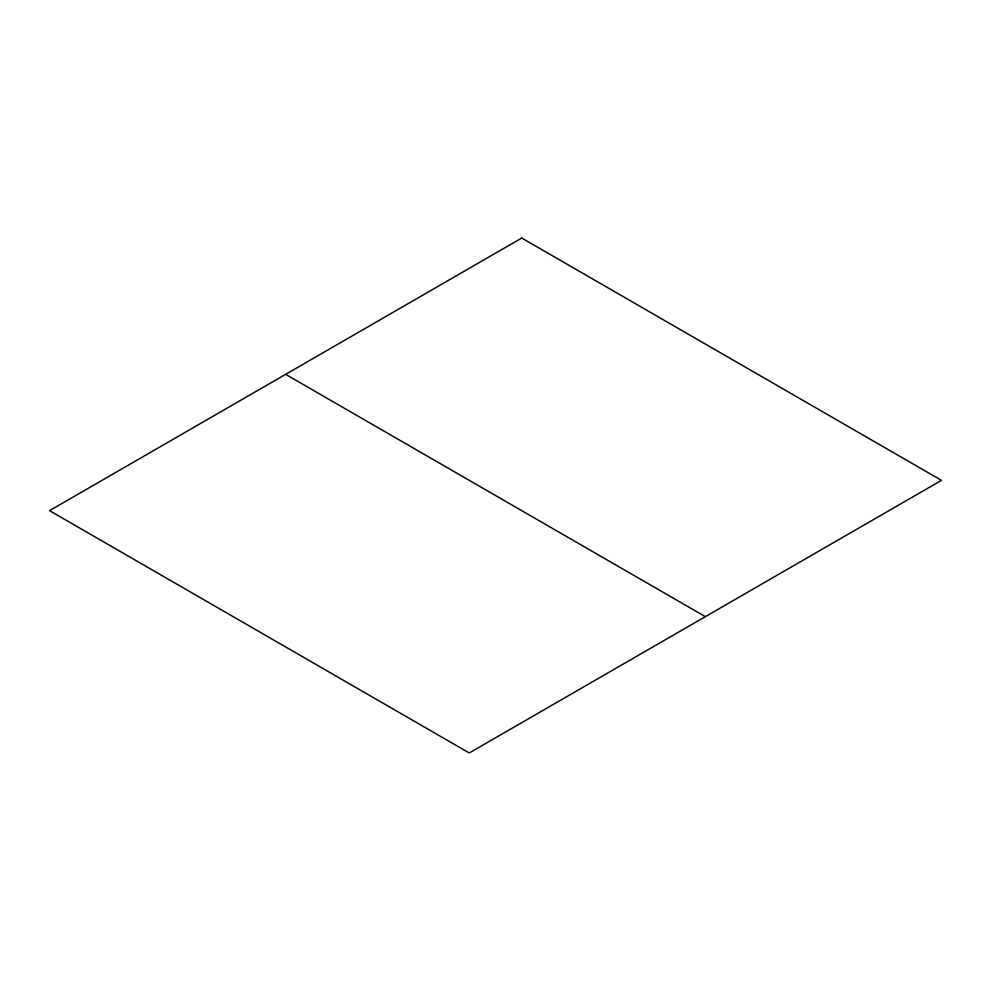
<?xml version="1.0" encoding="UTF-8"?>
<svg xmlns="http://www.w3.org/2000/svg" width="991" height="991" viewBox="0 0 991 991"><rect width="100%" height="100%" fill="white"/><g stroke="black" fill="none" stroke-linecap="round" stroke-linejoin="round"><path stroke-width="1.49" d="M285.643 374.338L705.357 616.662M521.737 238.038L49.55 510.65L469.263 752.962L941.45 480.35L521.737 238.038"/></g></svg>
